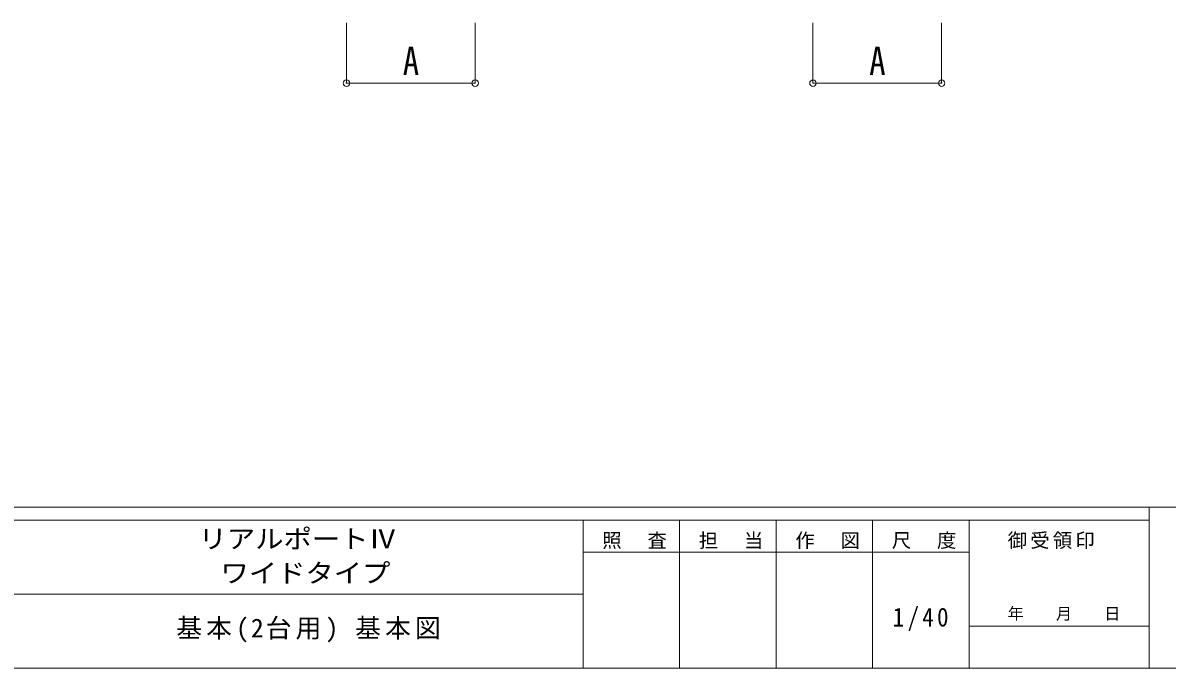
# Model space of a CAD drawing. Units: millimetres at full size, sheet at 1:40; details may follow other scales. Extents: x -11181 to 11305, y -7804 to 7716.
# Drawn here: x 181 to 7295, y -7804 to -3793 of the extents above; entities that cross this region are included whole.
import ezdxf
from ezdxf.enums import TextEntityAlignment as Align

# ---------------------------------------------------------------- set-up
doc = ezdxf.new("R2010")
doc.units = ezdxf.units.MM
doc.header["$LTSCALE"] = 40
doc.header["$PDMODE"] = 32
doc.header["$PDSIZE"] = 40
for name, color, linetype, lineweight in [('0-4_TABLE1', 7, 'Continuous', 18), ('0-A_寸法', 6, 'Continuous', 9), ('F-0_240', 7, 'Continuous', 9)]:
    doc.layers.add(name, color=color, linetype=linetype, lineweight=lineweight)
doc.styles.add('ＭＳ ゴシック', font='')
doc.styles.get('ＭＳ ゴシック').set_extended_font_data('MS Gothic')

msp = doc.modelspace()

# ---------------------------------------------------------------- linework, layer by layer
at = {"layer": '0-A_寸法'}
for p, q in [((2193.15, -4167.6), (2193.15, -3793.19)), ((2993.15, -4167.6), (2993.15, -3793.19)), ((5093.15, -4167.6), (5093.15, -3793.19)), ((5893.15, -4167.6), (5893.15, -3793.19)), ((2193.15, -4167.6), (2993.15, -4167.6)), ((5093.15, -4167.6), (5893.15, -4167.6))]:
    msp.add_line(p, q, dxfattribs=at)
for p in [(2193.15, -4167.6), (2993.15, -4167.6), (5093.15, -4167.6), (5893.15, -4167.6)]:
    msp.add_point(p, dxfattribs=at)
at = {"layer": 'F-0_240', "color": 5}
for p, q in [((-11180.61, -6803.54), (10739.39, -6803.54)), ((7183.72, -6803.54), (7183.72, -7803.54)), ((-11180.61, -6883.54), (7183.72, -6883.54)), ((3663.72, -6883.54), (3663.72, -7803.54)), ((4263.72, -6883.54), (4263.72, -7803.54)), ((4863.72, -6883.54), (4863.72, -7803.54)), ((5463.72, -6883.54), (5463.72, -7803.54)), ((6063.72, -6883.54), (6063.72, -7803.54)), ((3663.72, -7083.54), (6063.72, -7083.54)), ((-4536.28, -7343.54), (3663.72, -7343.54)), ((6063.72, -7543.54), (7183.72, -7543.54)), ((-11180.61, -7803.54), (10739.39, -7803.54))]:
    msp.add_line(p, q, dxfattribs=at)

# ---------------------------------------------------------------- texts
at = {"layer": '0-4_TABLE1', "style": 'ＭＳ ゴシック', "width": 1.1}
msp.add_text('リアルポートⅣ', height=117.3, dxfattribs=at).set_placement((1273.97, -7093.86), align=Align.BOTTOM_LEFT)
at = {"layer": '0-A_寸法', "color": 7, "style": 'ＭＳ ゴシック', "width": 0.85}
for p in [(2543.14, -4170.1), (5443.14, -4170.1)]:
    msp.add_text('A', height=176, dxfattribs=at).set_placement(p, align=Align.BOTTOM_LEFT)
at = {"layer": 'F-0_240', "style": 'ＭＳ ゴシック', "width": 1.1}
msp.add_text('\u3000ワイドタイプ', height=117.3, dxfattribs=at).set_placement((1234.23, -7306.24), align=Align.BOTTOM_LEFT)
at = {"layer": 'F-0_240', "style": 'ＭＳ ゴシック'}
msp.add_text('年\u3000\u3000月\u3000\u3000日', height=73.31, dxfattribs=at).set_placement((6303.72, -7523.54), align=Align.BOTTOM_LEFT)
at = {"layer": 'F-0_240', "attachment_point": 7, "style": 'ＭＳ ゴシック'}
for s, insert, char_height in [('\\T1.17;照\u3000査', (3783.72, -7063.54), 87.98), ('\\T1.17;担\u3000当', (4383.72, -7063.54), 87.98), ('\\T1.17;作\u3000図', (4983.72, -7063.54), 87.98), ('\\T1.17;尺\u3000度', (5583.72, -7063.54), 87.98), ('\\T1.17;御受領印', (6303.72, -7063.54), 87.98), ('\\T1.28;\\W0.9;1/40', (5588.72, -7573.54), 117.3), ('\\T1.16;基本(2台用)\\~基本図', (1135.04, -7644.25), 117.3)]:
    msp.add_mtext(s, dxfattribs=dict(at, insert=insert, char_height=char_height))

doc.saveas('drawing.dxf')
